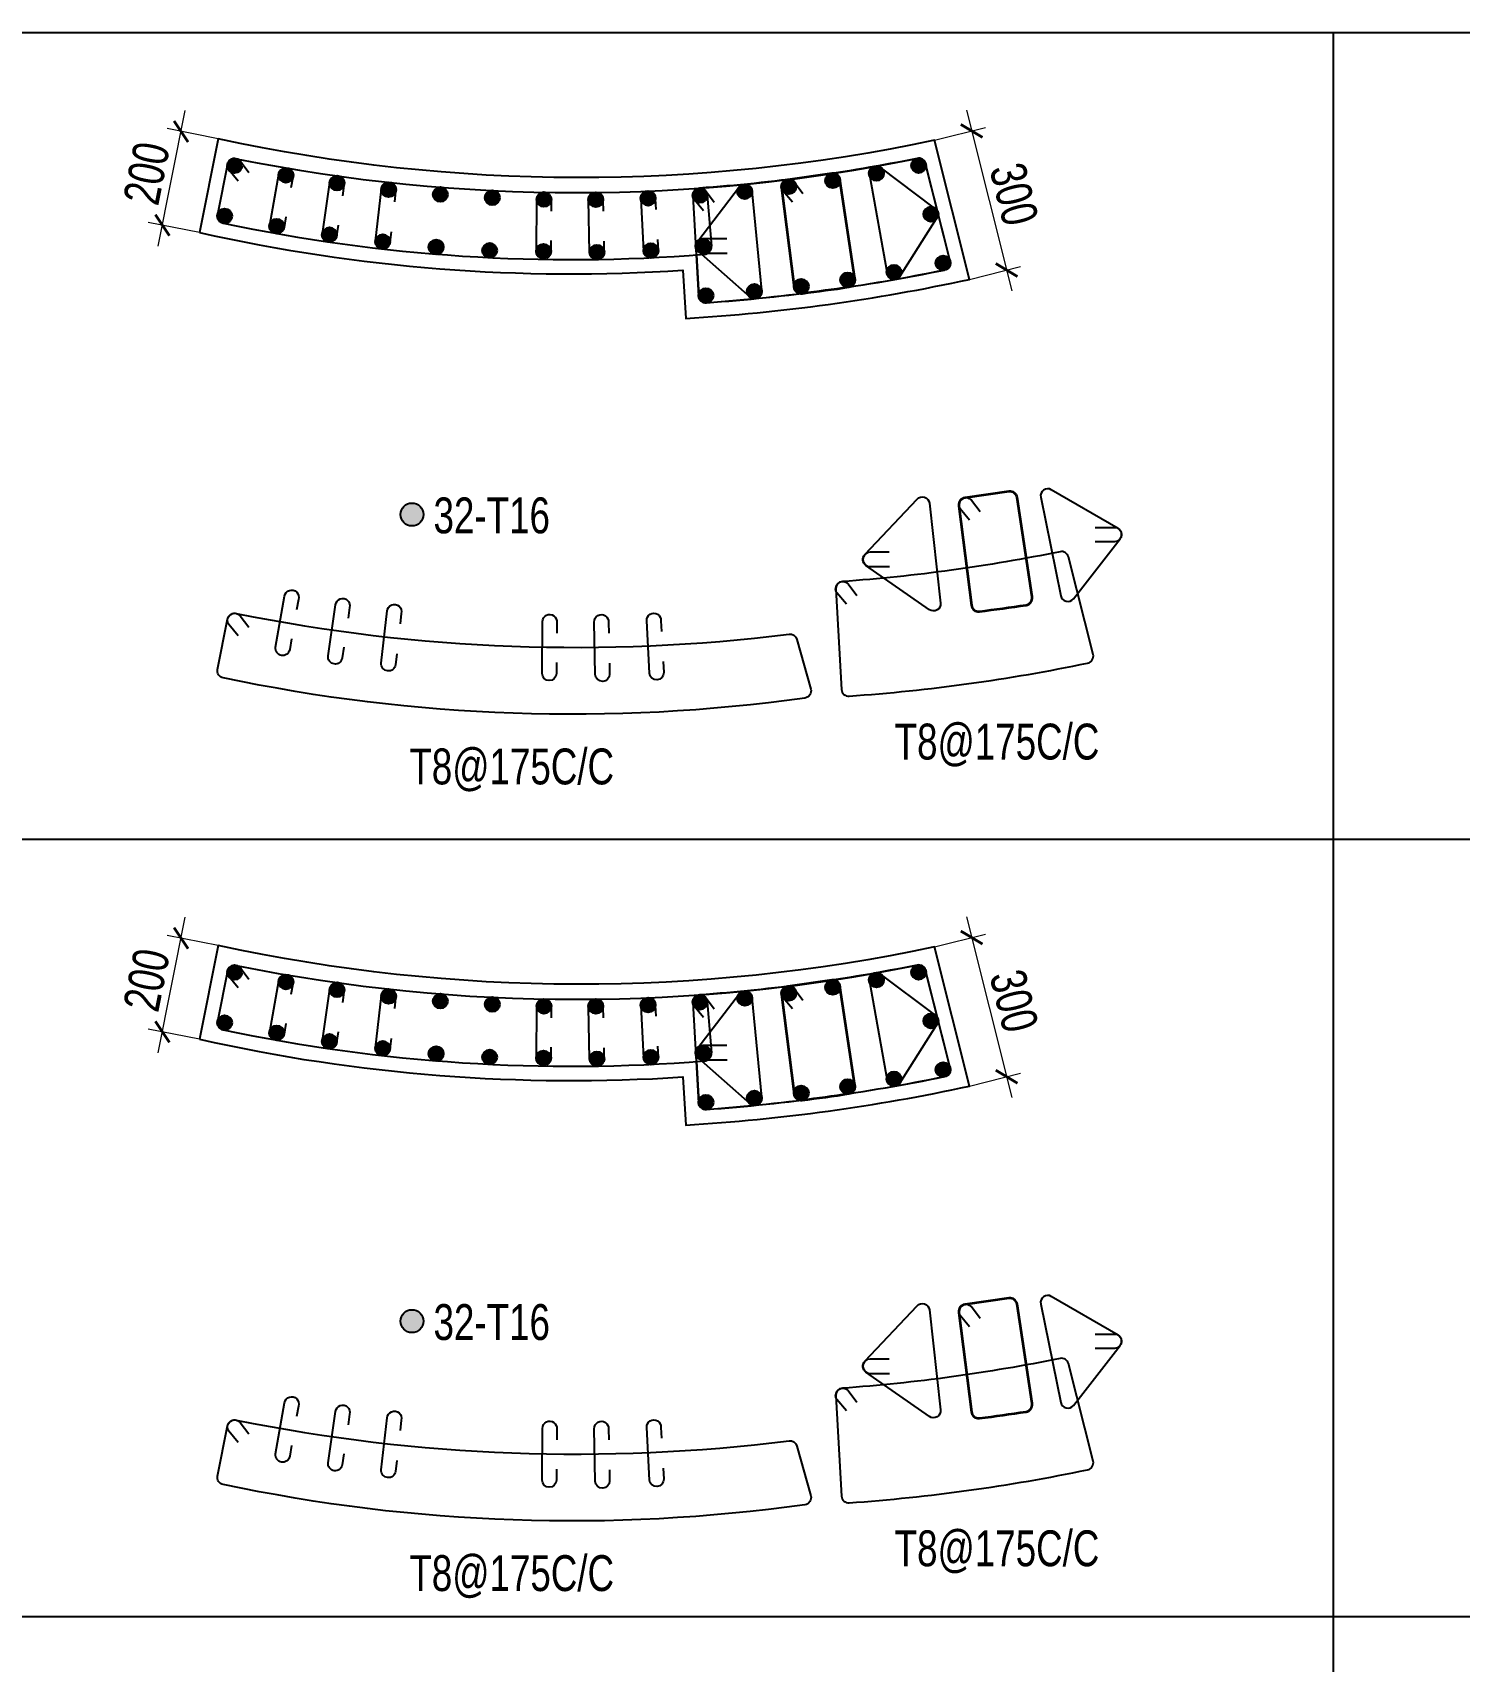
# Model space of a CAD drawing. Header units: millimetres. Extents: x 356 to 40629, y 2473 to 64837.
# Drawn here: x 30788 to 33773, y 5891 to 9299 of the extents above; entities that cross this region are included whole.
import ezdxf

# ---------------------------------------------------------------- set-up
doc = ezdxf.new("R2010")
doc.units = ezdxf.units.MM
for name, color, linetype in [('-S-HIGHER DIA REINF.', 3, 'Continuous'), ('S-TIES', 3, 'Continuous'), ('STR-RC WALL', 4, 'Continuous'), ('TABLE', 11, 'Continuous'), ('Ties', 3, 'Continuous'), ('TXT1', 4, 'Continuous')]:
    doc.layers.add(name, color=color, linetype=linetype)
for name, color, linetype, lineweight in [('S-COLUMN', 6, 'Continuous', 9), ('STR-COL-DIM', 8, 'Continuous', 18), ('T-COLUMN REINF.', 3, 'Continuous', 35), ('TEXT', 4, 'Continuous', 20)]:
    doc.layers.add(name, color=color, linetype=linetype, lineweight=lineweight)
doc.styles.add('EL', font='swisscl.ttf')
doc.styles.add('sobha sed', font='swisscl.ttf')
doc.dimstyles.new('S-30', dxfattribs={"dimscale": 30, "dimtxt": 2.5, "dimasz": 1.25, "dimexe": 1, "dimexo": 0, "dimgap": 0.5, "dimtad": 1, "dimdec": 0, "dimrnd": 0.0005, "dimzin": 0, "dimdsep": 46, "dimtxsty": 'EL', "dimblk": 'ARCHTICK', "dimcen": 0.09, "dimdle": 1.5, "dimclrd": 251, "dimclre": 251, "dimclrt": 6, "dimadec": 0, "dimazin": 0, "dimtfac": 1, "dimtdec": 0, "dimtofl": 0, "dimtmove": 0, "dimatfit": 3, "dimfxl": 2, "dimtolj": 1, "dimtzin": 0, "dimlwd": -1, "dimlwe": -1, "dimarcsym": 0})

# ---------------------------------------------------------------- blocks, each defined once
blk = doc.blocks.new('_ArchTick')
at = {"color": 0, "linetype": 'ByBlock', "const_width": 0.15}
blk.add_lwpolyline([(-0.5, -0.5), (0.5, 0.5)], dxfattribs=at)
blk = doc.blocks.new('*D381')
at = {"layer": 'TEXT', "color": 251, "linetype": 'Continuous', "transparency": 16777216}
for p, q in [((31051, 8851.5), (31107.7, 9135.9)), ((31176.3, 9076.3), (31069.5, 9097.6)), ((31137.2, 8880.2), (31030.4, 8901.5))]:
    blk.add_line(p, q, dxfattribs=at)
at = {"layer": 'TEXT', "color": 251, "transparency": 16777216, "xscale": 37.5, "yscale": 37.5, "zscale": 37.5}
for p, rotation in [((31098.9, 9091.7), 78.73014279185699), ((31059.8, 8895.6), 258.7301427918569)]:
    blk.add_blockref('_ArchTick', p, dxfattribs=dict(at, rotation=rotation))
at = {"layer": 'TEXT', "color": 6, "transparency": 16777216, "insert": (31027, 9004.1), "char_height": 75, "attachment_point": 5, "rotation": 78.7301, "style": 'EL'}
blk.add_mtext('\\A1;200', dxfattribs=at)
blk = doc.blocks.new('*D382')
at = {"layer": 'TEXT', "color": 251, "linetype": 'Continuous', "transparency": 16777216}
for p, q in [((32742.1, 9136.6), (32837.1, 8758.2)), ((32675.2, 9073.4), (32782.1, 9100.2)), ((32748.3, 8782.3), (32855.2, 8809.1))]:
    blk.add_line(p, q, dxfattribs=at)
at = {"layer": 'TEXT', "color": 251, "transparency": 16777216, "xscale": 37.5, "yscale": 37.5, "zscale": 37.5}
for p, rotation in [((32753, 9092.9), 104.0942411115343), ((32826.1, 8801.8), 284.0942411115343)]:
    blk.add_blockref('_ArchTick', p, dxfattribs=dict(at, rotation=rotation))
at = {"layer": 'TEXT', "color": 6, "transparency": 16777216, "insert": (32841.4, 8960.4), "char_height": 75, "attachment_point": 5, "rotation": 284.0942, "style": 'EL'}
blk.add_mtext('\\A1;300', dxfattribs=at)
blk = doc.blocks.new('*D387')
at = {"layer": 'TEXT', "color": 251, "linetype": 'Continuous', "transparency": 16777216}
for p, q in [((31051, 7163.9), (31107.7, 7448.2)), ((31176.3, 7388.7), (31069.5, 7409.9)), ((31137.2, 7192.6), (31030.4, 7213.9))]:
    blk.add_line(p, q, dxfattribs=at)
at = {"layer": 'TEXT', "color": 251, "transparency": 16777216, "xscale": 37.5, "yscale": 37.5, "zscale": 37.5}
for p, rotation in [((31098.9, 7404.1), 78.73014279185699), ((31059.8, 7208), 258.7301427918569)]:
    blk.add_blockref('_ArchTick', p, dxfattribs=dict(at, rotation=rotation))
at = {"layer": 'TEXT', "color": 6, "transparency": 16777216, "insert": (31027, 7316.5), "char_height": 75, "attachment_point": 5, "rotation": 78.7301, "style": 'EL'}
blk.add_mtext('\\A1;200', dxfattribs=at)
blk = doc.blocks.new('*D388')
at = {"layer": 'TEXT', "color": 251, "linetype": 'Continuous', "transparency": 16777216}
for p, q in [((32742.1, 7448.9), (32837.1, 7070.5)), ((32675.2, 7385.7), (32782.1, 7412.6)), ((32748.3, 7094.6), (32855.2, 7121.5))]:
    blk.add_line(p, q, dxfattribs=at)
at = {"layer": 'TEXT', "color": 251, "transparency": 16777216, "xscale": 37.5, "yscale": 37.5, "zscale": 37.5}
for p, rotation in [((32753, 7405.3), 104.0942411115343), ((32826.1, 7114.2), 284.0942411115343)]:
    blk.add_blockref('_ArchTick', p, dxfattribs=dict(at, rotation=rotation))
at = {"layer": 'TEXT', "color": 6, "transparency": 16777216, "insert": (32841.4, 7272.7), "char_height": 75, "attachment_point": 5, "rotation": 284.0942, "style": 'EL'}
blk.add_mtext('\\A1;300', dxfattribs=at)

msp = doc.modelspace()

# ---------------------------------------------------------------- hatches: boundary and pattern name
at = {"layer": '-S-HIGHER DIA REINF.'}
h = msp.add_hatch(color=256, dxfattribs=at)
h.dxf.hatch_style = 1
h.paths.add_polyline_path([(31211.1, 9035.1, 1), (31210.9, 9005.1, 1)])
h = msp.add_hatch(color=256, dxfattribs=at)
h.dxf.hatch_style = 1
h.paths.add_polyline_path([(32642.1, 9035.5, 1), (32642, 9005.5, 1)])
h = msp.add_hatch(color=256, dxfattribs=at)
h.dxf.hatch_style = 1
h.paths.add_polyline_path([(31318.3, 9015.2, 1), (31318.2, 8985.2, 1)])
h = msp.add_hatch(color=256, dxfattribs=at)
h.dxf.hatch_style = 1
h.paths.add_polyline_path([(31425.3, 8998.7, 1), (31425.2, 8968.7, 1)])
h = msp.add_hatch(color=256, dxfattribs=at)
h.dxf.hatch_style = 1
h.paths.add_polyline_path([(32462.5, 9004, 1), (32462.4, 8974, 1)])
h = msp.add_hatch(color=256, dxfattribs=at)
h.dxf.hatch_style = 1
h.paths.add_polyline_path([(32553.9, 9019, 1), (32553.7, 8989, 1)])
h = msp.add_hatch(color=256, dxfattribs=at)
h.dxf.hatch_style = 1
h.paths.add_polyline_path([(31533.2, 8985.1, 1), (31533.1, 8955.1, 1)])
h = msp.add_hatch(color=256, dxfattribs=at)
h.dxf.hatch_style = 1
h.paths.add_polyline_path([(31641.5, 8974.9, 1), (31641.4, 8944.9, 1)])
h = msp.add_hatch(color=256, dxfattribs=at)
h.dxf.hatch_style = 1
h.paths.add_polyline_path([(31750, 8968, 1), (31749.9, 8938, 1)])
h = msp.add_hatch(color=256, dxfattribs=at)
h.dxf.hatch_style = 1
h.paths.add_polyline_path([(31858.3, 8964.4, 1), (31858.1, 8934.4, 1)])
h = msp.add_hatch(color=256, dxfattribs=at)
h.dxf.hatch_style = 1
h.paths.add_polyline_path([(31966.5, 8964, 1), (31966.4, 8934, 1)])
h = msp.add_hatch(color=256, dxfattribs=at)
h.dxf.hatch_style = 1
h.paths.add_polyline_path([(32076.2, 8967, 1), (32076.1, 8937, 1)])
h = msp.add_hatch(color=256, dxfattribs=at)
h.dxf.hatch_style = 1
h.paths.add_polyline_path([(32184.7, 8972.8, 1), (32184.6, 8942.8, 1)])
h = msp.add_hatch(color=256, dxfattribs=at)
h.dxf.hatch_style = 1
h.paths.add_polyline_path([(32278.2, 8981, 1), (32278.1, 8951, 1)])
h = msp.add_hatch(color=256, dxfattribs=at)
h.dxf.hatch_style = 1
h.paths.add_polyline_path([(32370.4, 8991.2, 1), (32370.3, 8961.2, 1)])
h = msp.add_hatch(color=256, dxfattribs=at)
h.dxf.hatch_style = 1
h.paths.add_polyline_path([(31190.1, 8929.8, 1), (31189.9, 8899.8, 1)])
h = msp.add_hatch(color=256, dxfattribs=at)
h.dxf.hatch_style = 1
h.paths.add_polyline_path([(32667.8, 8933.7, 1), (32667.6, 8903.7, 1)])
h = msp.add_hatch(color=256, dxfattribs=at)
h.dxf.hatch_style = 1
h.paths.add_polyline_path([(31299.6, 8908.4, 1), (31299.4, 8878.4, 1)])
h = msp.add_hatch(color=256, dxfattribs=at)
h.dxf.hatch_style = 1
h.paths.add_polyline_path([(31409.5, 8890.5, 1), (31409.4, 8860.5, 1)])
h = msp.add_hatch(color=256, dxfattribs=at)
h.dxf.hatch_style = 1
h.paths.add_polyline_path([(31520.8, 8876, 1), (31520.7, 8846, 1)])
h = msp.add_hatch(color=256, dxfattribs=at)
h.dxf.hatch_style = 1
h.paths.add_polyline_path([(31632.6, 8865.1, 1), (31632.5, 8835.1, 1)])
h = msp.add_hatch(color=256, dxfattribs=at)
h.dxf.hatch_style = 1
h.paths.add_polyline_path([(32190.8, 8867.2, 1), (32190.6, 8837.2, 1)])
h = msp.add_hatch(color=256, dxfattribs=at)
h.dxf.hatch_style = 1
h.paths.add_polyline_path([(31744.6, 8857.7, 1), (31744.5, 8827.7, 1)])
h = msp.add_hatch(color=256, dxfattribs=at)
h.dxf.hatch_style = 1
h.paths.add_polyline_path([(31857.4, 8855.8, 1), (31857.3, 8825.8, 1)])
h = msp.add_hatch(color=256, dxfattribs=at)
h.dxf.hatch_style = 1
h.paths.add_polyline_path([(31968.8, 8854.1, 1), (31968.6, 8824.1, 1)])
h = msp.add_hatch(color=256, dxfattribs=at)
h.dxf.hatch_style = 1
h.paths.add_polyline_path([(32081.9, 8857.2, 1), (32081.7, 8827.2, 1)])
h = msp.add_hatch(color=256, dxfattribs=at)
h.dxf.hatch_style = 1
h.paths.add_polyline_path([(32693.3, 8831.6, 1), (32693.2, 8801.6, 1)])
h = msp.add_hatch(color=256, dxfattribs=at)
h.dxf.hatch_style = 1
h.paths.add_polyline_path([(32493.7, 8796.3, 1), (32493.6, 8766.3, 1)])
h = msp.add_hatch(color=256, dxfattribs=at)
h.dxf.hatch_style = 1
h.paths.add_polyline_path([(32590.6, 8812.3, 1), (32590.5, 8782.3, 1)])
h = msp.add_hatch(color=256, dxfattribs=at)
h.dxf.hatch_style = 1
h.paths.add_polyline_path([(32197.1, 8763.5, 1), (32196.9, 8733.5, 1)])
h = msp.add_hatch(color=256, dxfattribs=at)
h.dxf.hatch_style = 1
h.paths.add_polyline_path([(32298.6, 8772.1, 1), (32298.5, 8742.1, 1)])
h = msp.add_hatch(color=256, dxfattribs=at)
h.dxf.hatch_style = 1
h.paths.add_polyline_path([(32396.5, 8782.7, 1), (32396.3, 8752.7, 1)])
h = msp.add_hatch(color=256, dxfattribs=at)
h.dxf.hatch_style = 1
h.paths.add_polyline_path([(31211.1, 7347.4, 1), (31210.9, 7317.4, 1)])
h = msp.add_hatch(color=256, dxfattribs=at)
h.dxf.hatch_style = 1
h.paths.add_polyline_path([(31318.3, 7327.6, 1), (31318.2, 7297.6, 1)])
h = msp.add_hatch(color=256, dxfattribs=at)
h.dxf.hatch_style = 1
h.paths.add_polyline_path([(32553.9, 7331.4, 1), (32553.7, 7301.4, 1)])
h = msp.add_hatch(color=256, dxfattribs=at)
h.dxf.hatch_style = 1
h.paths.add_polyline_path([(32642.1, 7347.8, 1), (32642, 7317.8, 1)])
h = msp.add_hatch(color=256, dxfattribs=at)
h.dxf.hatch_style = 1
h.paths.add_polyline_path([(31425.3, 7311, 1), (31425.2, 7281, 1)])
h = msp.add_hatch(color=256, dxfattribs=at)
h.dxf.hatch_style = 1
h.paths.add_polyline_path([(31533.2, 7297.4, 1), (31533.1, 7267.4, 1)])
h = msp.add_hatch(color=256, dxfattribs=at)
h.dxf.hatch_style = 1
h.paths.add_polyline_path([(32278.2, 7293.3, 1), (32278.1, 7263.3, 1)])
h = msp.add_hatch(color=256, dxfattribs=at)
h.dxf.hatch_style = 1
h.paths.add_polyline_path([(32370.4, 7303.6, 1), (32370.3, 7273.6, 1)])
h = msp.add_hatch(color=256, dxfattribs=at)
h.dxf.hatch_style = 1
h.paths.add_polyline_path([(32462.5, 7316.4, 1), (32462.4, 7286.4, 1)])
h = msp.add_hatch(color=256, dxfattribs=at)
h.dxf.hatch_style = 1
h.paths.add_polyline_path([(31641.5, 7287.3, 1), (31641.4, 7257.3, 1)])
h = msp.add_hatch(color=256, dxfattribs=at)
h.dxf.hatch_style = 1
h.paths.add_polyline_path([(31750, 7280.4, 1), (31749.9, 7250.4, 1)])
h = msp.add_hatch(color=256, dxfattribs=at)
h.dxf.hatch_style = 1
h.paths.add_polyline_path([(31858.3, 7276.7, 1), (31858.1, 7246.7, 1)])
h = msp.add_hatch(color=256, dxfattribs=at)
h.dxf.hatch_style = 1
h.paths.add_polyline_path([(31966.5, 7276.4, 1), (31966.4, 7246.4, 1)])
h = msp.add_hatch(color=256, dxfattribs=at)
h.dxf.hatch_style = 1
h.paths.add_polyline_path([(32076.2, 7279.3, 1), (32076.1, 7249.3, 1)])
h = msp.add_hatch(color=256, dxfattribs=at)
h.dxf.hatch_style = 1
h.paths.add_polyline_path([(32184.7, 7285.1, 1), (32184.6, 7255.1, 1)])
h = msp.add_hatch(color=256, dxfattribs=at)
h.dxf.hatch_style = 1
h.paths.add_polyline_path([(31190.1, 7242.1, 1), (31189.9, 7212.1, 1)])
h = msp.add_hatch(color=256, dxfattribs=at)
h.dxf.hatch_style = 1
h.paths.add_polyline_path([(32667.8, 7246, 1), (32667.6, 7216, 1)])
h = msp.add_hatch(color=256, dxfattribs=at)
h.dxf.hatch_style = 1
h.paths.add_polyline_path([(31299.6, 7220.7, 1), (31299.4, 7190.7, 1)])
h = msp.add_hatch(color=256, dxfattribs=at)
h.dxf.hatch_style = 1
h.paths.add_polyline_path([(31409.5, 7202.9, 1), (31409.4, 7172.9, 1)])
h = msp.add_hatch(color=256, dxfattribs=at)
h.dxf.hatch_style = 1
h.paths.add_polyline_path([(31520.8, 7188.4, 1), (31520.7, 7158.4, 1)])
h = msp.add_hatch(color=256, dxfattribs=at)
h.dxf.hatch_style = 1
h.paths.add_polyline_path([(31632.6, 7177.4, 1), (31632.5, 7147.4, 1)])
h = msp.add_hatch(color=256, dxfattribs=at)
h.dxf.hatch_style = 1
h.paths.add_polyline_path([(31744.6, 7170.1, 1), (31744.5, 7140.1, 1)])
h = msp.add_hatch(color=256, dxfattribs=at)
h.dxf.hatch_style = 1
h.paths.add_polyline_path([(31857.4, 7168.2, 1), (31857.3, 7138.2, 1)])
h = msp.add_hatch(color=256, dxfattribs=at)
h.dxf.hatch_style = 1
h.paths.add_polyline_path([(31968.8, 7166.4, 1), (31968.6, 7136.4, 1)])
h = msp.add_hatch(color=256, dxfattribs=at)
h.dxf.hatch_style = 1
h.paths.add_polyline_path([(32081.9, 7169.6, 1), (32081.7, 7139.6, 1)])
h = msp.add_hatch(color=256, dxfattribs=at)
h.dxf.hatch_style = 1
h.paths.add_polyline_path([(32190.8, 7179.6, 1), (32190.6, 7149.6, 1)])
h = msp.add_hatch(color=256, dxfattribs=at)
h.dxf.hatch_style = 1
h.paths.add_polyline_path([(32590.6, 7124.6, 1), (32590.5, 7094.6, 1)])
h = msp.add_hatch(color=256, dxfattribs=at)
h.dxf.hatch_style = 1
h.paths.add_polyline_path([(32693.3, 7144, 1), (32693.2, 7114, 1)])
h = msp.add_hatch(color=256, dxfattribs=at)
h.dxf.hatch_style = 1
h.paths.add_polyline_path([(32396.5, 7095.1, 1), (32396.3, 7065.1, 1)])
h = msp.add_hatch(color=256, dxfattribs=at)
h.dxf.hatch_style = 1
h.paths.add_polyline_path([(32493.7, 7108.6, 1), (32493.6, 7078.6, 1)])
h = msp.add_hatch(color=256, dxfattribs=at)
h.dxf.hatch_style = 1
h.paths.add_polyline_path([(32197.1, 7075.8, 1), (32196.9, 7045.8, 1)])
h = msp.add_hatch(color=256, dxfattribs=at)
h.dxf.hatch_style = 1
h.paths.add_polyline_path([(32298.6, 7084.4, 1), (32298.5, 7054.4, 1)])
at = {"layer": 'S-TIES', "ltscale": 7}
h = msp.add_hatch(color=256, dxfattribs=at)
h.dxf.hatch_style = 1
edge = h.paths.add_edge_path()
edge.add_arc((31581.9, 8290.4), 24, 0, 360)
h = msp.add_hatch(color=256, dxfattribs=at)
h.dxf.hatch_style = 1
edge = h.paths.add_edge_path()
edge.add_arc((31581.9, 6602.8), 24, 0, 360)

# ---------------------------------------------------------------- linework, layer by layer
at = {"layer": 'S-COLUMN', "color": 1}
for centre in [(32183.7, 8957, 0), (32183.7, 7269.4, 0)]:
    msp.add_arc(centre, 16, 4.7903, 94.1024, dxfattribs=at)
at = {"layer": 'S-TIES', "ltscale": 7}
for centre in [(31581.9, 8290.4, 0), (31581.9, 6602.8, 0)]:
    msp.add_circle(centre, 24, dxfattribs=at)
at = {"layer": 'STR-RC WALL', "elevation": 0}
for points in [[(31137.2, 8880.2, 0.071837), (32148.8, 8801.4), (32154.7, 8700.6, 0.038549), (32748.3, 8782.3), (32675.2, 9073.4), (32675.2, 9073.4, -0.106222), (31176.3, 9076.3), (31137.2, 8880.2)], [(31137.2, 7192.6, 0.071837), (32148.8, 7113.7), (32154.7, 7012.9, 0.038549), (32748.3, 7094.6), (32675.2, 7385.7), (32675.2, 7385.7, -0.106222), (31176.3, 7388.7), (31137.2, 7192.6)]]:
    msp.add_lwpolyline(points, format="xyb", dxfattribs=at)
at = {"layer": 'T-COLUMN REINF.', "color": 3, "elevation": 0}
for points in [[(32460.2, 9003.7), (32368.3, 8990.7, 0.424813), (32355.4, 8974.3), (32381.6, 8766, 0.414334), (32398.3, 8753, 0.006461), (32495.9, 8766.4, 0.414136), (32508.5, 8783.5), (32477.2, 8991.2, 0.416422)], [(32460.2, 7316.1), (32368.3, 7303, 0.424813), (32355.4, 7286.6), (32381.6, 7078.4, 0.414334), (32398.3, 7065.3, 0.006461), (32495.9, 7078.8, 0.414136), (32508.5, 7095.9), (32477.2, 7303.5, 0.416422)], [(32831, 6650.6), (32739.1, 6637.5, 0.424813), (32726.2, 6621.1), (32752.4, 6412.9, 0.414334), (32769.1, 6399.8, 0.006461), (32866.7, 6413.3, 0.414136), (32879.3, 6430.4), (32848, 6638, 0.416422)]]:
    msp.add_lwpolyline(points, format="xyb", close=True, dxfattribs=at)
at = {"layer": 'T-COLUMN REINF.', "color": 3}
msp.add_lwpolyline([(32831, 8338.2), (32739.1, 8325.2, 0.424813), (32726.2, 8308.8), (32752.4, 8100.5, 0.414334), (32769.1, 8087.5, 0.006461), (32866.7, 8100.9, 0.414136), (32879.3, 8118), (32848, 8325.7, 0.416422)], format="xyb", close=True, dxfattribs=at)
for centre in [(31211, 9020.1, 0), (31211, 9020.1, 0), (32642, 9020.5, 0), (32642, 9020.5, 0), (31318.2, 9000.2, 0), (31318.2, 9000.2, 0), (31425.2, 8983.7, 0), (31425.2, 8983.7, 0), (32462.3, 8988.9, 0), (32553.8, 9004, 0), (32553.8, 9004, 0), (31533.2, 8970.1, 0), (31533.2, 8970.1, 0), (31641.4, 8959.9, 0), (31641.4, 8959.9, 0), (31750, 8953, 0), (31750, 8953, 0), (31858.2, 8949.4, 0), (31858.2, 8949.4, 0), (31966.5, 8949, 0), (31966.5, 8949, 0), (32076.1, 8952, 0), (32076.1, 8952, 0), (32184.6, 8957.8, 0), (32184.6, 8957.8, 0), (32278.2, 8966, 0), (32278.2, 8966, 0), (32370.4, 8976.2, 0), (32370.4, 8976.2, 0), (31190, 8914.8, 0), (31190, 8914.8, 0), (32667.7, 8918.7, 0), (32667.7, 8918.7, 0), (31299.1, 8893.4, 0), (31299.1, 8893.4, 0), (31409.4, 8875.5, 0), (31409.4, 8875.5, 0), (31520.8, 8861, 0), (31520.8, 8861, 0), (31632.5, 8850.1, 0), (31632.5, 8850.1, 0), (32190.7, 8852.2, 0), (32190.7, 8852.2, 0), (31744.6, 8842.7, 0), (31744.6, 8842.7, 0), (31857.3, 8840.8, 0), (31857.3, 8840.8, 0), (31969.1, 8839.1, 0), (31969.1, 8839.1, 0), (32081.8, 8842.6, 0), (32081.8, 8842.6, 0), (32693.2, 8816.6, 0), (32693.2, 8816.6, 0), (32493.7, 8781.3, 0), (32590.6, 8797.3, 0), (32590.6, 8797.3, 0), (32197, 8748.5, 0), (32197, 8748.5, 0), (32298.5, 8757.1, 0), (32298.5, 8757.1, 0), (32396.4, 8767.7, 0), (32396.4, 8767.7, 0), (31211, 7332.4, 0), (31211, 7332.4, 0), (31318.2, 7312.6, 0), (31318.2, 7312.6, 0), (32553.8, 7316.4, 0), (32553.8, 7316.4, 0), (32642, 7332.8, 0), (32642, 7332.8, 0), (31425.2, 7296, 0), (31425.2, 7296, 0), (31533.2, 7282.4, 0), (31533.2, 7282.4, 0), (32278.2, 7278.3, 0), (32278.2, 7278.3, 0), (32370.4, 7288.6, 0), (32370.4, 7288.6, 0), (32462.3, 7301.2, 0), (31641.4, 7272.3, 0), (31641.4, 7272.3, 0), (31750, 7265.4, 0), (31750, 7265.4, 0), (31858.2, 7261.7, 0), (31858.2, 7261.7, 0), (31966.5, 7261.4, 0), (31966.5, 7261.4, 0), (32076.1, 7264.3, 0), (32076.1, 7264.3, 0), (32184.6, 7270.1, 0), (32184.6, 7270.1, 0), (31190, 7227.1, 0), (31190, 7227.1, 0), (32667.7, 7231, 0), (32667.7, 7231, 0), (31299.1, 7205.8, 0), (31299.1, 7205.8, 0), (31409.4, 7187.9, 0), (31409.4, 7187.9, 0), (31520.8, 7173.4, 0), (31520.8, 7173.4, 0), (31632.5, 7162.4, 0), (31632.5, 7162.4, 0), (31744.6, 7155.1, 0), (31744.6, 7155.1, 0), (31857.3, 7153.2, 0), (31857.3, 7153.2, 0), (31969.1, 7151.5, 0), (31969.1, 7151.5, 0), (32081.8, 7155, 0), (32081.8, 7155, 0), (32190.7, 7164.6, 0), (32190.7, 7164.6, 0), (32590.6, 7109.6, 0), (32590.6, 7109.6, 0), (32693.2, 7129, 0), (32693.2, 7129, 0), (32396.4, 7080.1, 0), (32396.4, 7080.1, 0), (32493.7, 7093.6, 0), (32197, 7060.8, 0), (32197, 7060.8, 0), (32298.5, 7069.4, 0), (32298.5, 7069.4, 0)]:
    msp.add_circle(centre, 15, dxfattribs=at)
at = {"layer": 'TABLE', "ltscale": 10}
for p, q in [((22927.1, 9298.6, 0), (37309.4, 9298.6, 0)), ((33509.4, 9298.6, 0), (33509.4, 2472.8, 0)), ((22927.1, 7611, 0), (37309.4, 7611, 0)), ((22927.1, 5984.7, 0), (37309.4, 5984.7, 0))]:
    msp.add_line(p, q, dxfattribs=at)
at = {"layer": 'TEXT'}
for centre, radius, start, end in [((31925.1, 12561.7, 0), 3597.9, 258.5994, 274.1024), ((31934.4, 12484.4, 0), 3520.2, 274.059, 281.5601), ((31925.1, 10874.1, 0), 3597.9, 258.5994, 274.1024), ((31934.4, 10796.8, 0), 3520.2, 274.059, 281.5601)]:
    msp.add_arc(centre, radius, start, end, dxfattribs=at)
at = {"layer": 'Ties', "ltscale": 7}
for p, q in [((31196.3, 9023, 0), (31175.3, 8917.7, 0)), ((32707.8, 8820.3, 0), (32656.6, 9024.1, 0)), ((32199.6, 8958.4, 0), (32208.5, 8852, 0)), ((32177, 8833.4, 0), (32182, 8747.6, 0)), ((31196.3, 7335.3, 0), (31175.3, 7230, 0)), ((32707.8, 7132.7, 0), (32656.6, 7336.5, 0)), ((32199.6, 7270.7, 0), (32208.5, 7164.4, 0)), ((32177, 7145.8, 0), (32182, 7059.9, 0))]:
    msp.add_line(p, q, dxfattribs=at)
at = {"layer": 'Ties', "ltscale": 7, "elevation": 0}
for points in [[(31218.4, 8987.5), (31198.8, 9011.3, -0.946347), (31222.2, 9030.1), (31240.4, 9005.9)], [(31318.3, 8913.3), (31314.3, 8890.6), (31314.3, 8890.6, -0.986431), (31284.7, 8895.7), (31303.4, 9002.5, -1.083658), (31332.5, 8995.6), (31328.7, 8973.8)], [(31427.7, 8895.9), (31424.3, 8873.2), (31424.3, 8873.2, -0.986431), (31394.6, 8877.4), (31410.2, 8984.7, -1.083658), (31439.5, 8978.6), (31436.3, 8956.8)], [(31538.3, 8882), (31535.7, 8859.2), (31535.7, 8859.2, -0.986431), (31505.8, 8862.5), (31518.2, 8971.5, -1.083658), (31547.7, 8966.3), (31545.2, 8944.4)], [(31872.6, 8863.6), (31872.3, 8840.6), (31872.3, 8840.6, -0.986431), (31842.3, 8840.8), (31843.2, 8949.2, -1.083658), (31873, 8947.2), (31872.9, 8925.1)], [(31983.2, 8862.3), (31983.7, 8839.3), (31983.7, 8839.3, -0.986431), (31953.7, 8838.5), (31951.5, 8948.4, -1.083658), (31981.4, 8947.3), (31981.9, 8925.2)], [(32095.6, 8865.8), (32096.8, 8842.9), (32096.8, 8842.9, -0.986431), (32066.9, 8841.1), (32061.2, 8950.9, -1.083658), (32091.1, 8950.7), (32092.3, 8928.7)], [(32192, 8925.6), (32172.4, 8949.4, -0.946347), (32195.8, 8968.1), (32214, 8944)], [(32377.8, 8943.7), (32358.1, 8967.5, -0.946347), (32381.5, 8986.2), (32399.8, 8962.1)], [(32240.8, 8867.2), (32190.7, 8867.2, 1), (32190.7, 8837.2), (32241.2, 8837.2)], [(33011.6, 8263.4), (33051.7, 8263.4, -1), (33051.7, 8233.4), (33011.2, 8233.4)], [(32580.6, 8211.3), (32540.4, 8211.3, 1), (32540.4, 8181.3), (32581, 8181.3)], [(32490.8, 8102.7), (32471.2, 8126.5, -0.946347), (32494.6, 8145.2), (32512.9, 8121.1)], [(31330.2, 8030.3), (31326.2, 8007.6), (31326.2, 8007.6, -0.986431), (31296.6, 8012.7), (31315.3, 8119.5, -1.083658), (31344.5, 8112.6), (31340.6, 8090.8)], [(31439.6, 8012.9), (31436.2, 7990.2), (31436.2, 7990.2, -0.986431), (31406.5, 7994.4), (31422.2, 8101.7, -1.083658), (31451.5, 8095.6), (31448.3, 8073.7)], [(31218.4, 8036.2), (31198.8, 8060, -0.946347), (31222.2, 8078.7), (31240.4, 8054.6)], [(31550.3, 7999), (31547.6, 7976.2), (31547.6, 7976.2, -0.986431), (31517.8, 7979.4), (31530.1, 8088.5, -1.083658), (31559.6, 8083.3), (31557.1, 8061.4)], [(31884.5, 7980.6), (31884.3, 7957.6), (31884.3, 7957.6, -0.986431), (31854.3, 7957.7), (31855.1, 8066.2, -1.083658), (31885, 8064.1), (31884.8, 8042)], [(31995.1, 7979.3), (31995.6, 7956.3), (31995.6, 7956.3, -0.986431), (31965.6, 7955.5), (31963.4, 8065.3, -1.083658), (31993.3, 8064.3), (31993.8, 8042.2)], [(32107.5, 7982.8), (32108.7, 7959.9), (32108.7, 7959.9, -0.986431), (32078.8, 7958.1), (32073.1, 8067.8, -1.083658), (32103, 8067.7), (32104.2, 8045.6)], [(31218.4, 7299.9), (31198.8, 7323.7, -0.946347), (31222.2, 7342.4), (31240.4, 7318.3)], [(31318.3, 7225.6), (31314.3, 7203), (31314.3, 7203, -0.986431), (31284.7, 7208.1), (31303.4, 7314.9, -1.083658), (31332.5, 7308), (31328.7, 7286.2)], [(31427.7, 7208.3), (31424.3, 7185.5), (31424.3, 7185.5, -0.986431), (31394.6, 7189.8), (31410.2, 7297.1, -1.083658), (31439.5, 7291), (31436.3, 7269.1)], [(31538.3, 7194.4), (31535.7, 7171.5), (31535.7, 7171.5, -0.986431), (31505.8, 7174.8), (31518.2, 7283.8, -1.083658), (31547.7, 7278.7), (31545.2, 7256.7)], [(32377.8, 7256.1), (32358.1, 7279.9, -0.946347), (32381.5, 7298.6), (32399.8, 7274.5)], [(31872.6, 7176), (31872.3, 7153), (31872.3, 7153, -0.986431), (31842.3, 7153.1), (31843.2, 7261.6, -1.083658), (31873, 7259.5), (31872.9, 7237.4)], [(31983.2, 7174.6), (31983.7, 7151.7), (31983.7, 7151.7, -0.986431), (31953.7, 7150.8), (31951.5, 7260.7, -1.083658), (31981.4, 7259.6), (31981.9, 7237.5)], [(32095.6, 7178.2), (32096.8, 7155.2), (32096.8, 7155.2, -0.986431), (32066.9, 7153.5), (32061.2, 7263.2, -1.083658), (32091.1, 7263.1), (32092.3, 7241)], [(32192, 7237.9), (32172.4, 7261.7, -0.946347), (32195.8, 7280.4), (32214, 7256.3)], [(32240.8, 7179.6), (32190.7, 7179.6, 1), (32190.7, 7149.6), (32241.2, 7149.6)], [(32748.6, 6590.6), (32728.9, 6614.4, -0.946347), (32752.3, 6633.1), (32770.6, 6609)], [(33011.6, 6575.8), (33051.7, 6575.8, -1), (33051.7, 6545.8), (33011.2, 6545.8)], [(32580.6, 6523.6), (32540.4, 6523.6, 1), (32540.4, 6493.6), (32581, 6493.6)], [(31330.2, 6342.6), (31326.2, 6320), (31326.2, 6320, -0.986431), (31296.6, 6325), (31315.3, 6431.9, -1.083658), (31344.5, 6424.9), (31340.6, 6403.2)], [(32490.8, 6415), (32471.2, 6438.8, -0.946347), (32494.6, 6457.5), (32512.9, 6433.4)], [(31439.6, 6325.3), (31436.2, 6302.5), (31436.2, 6302.5, -0.986431), (31406.5, 6306.7), (31422.2, 6414.1, -1.083658), (31451.5, 6408), (31448.3, 6386.1)], [(31550.3, 6311.3), (31547.6, 6288.5), (31547.6, 6288.5, -0.986431), (31517.8, 6291.8), (31530.1, 6400.8, -1.083658), (31559.6, 6395.7), (31557.1, 6373.7)], [(31218.4, 6348.6), (31198.8, 6372.4, -0.946347), (31222.2, 6391.1), (31240.4, 6366.9)], [(31884.5, 6292.9), (31884.3, 6270), (31884.3, 6270, -0.986431), (31854.3, 6270.1), (31855.1, 6378.5, -1.083658), (31885, 6376.5), (31884.8, 6354.4)], [(31995.1, 6291.6), (31995.6, 6268.6), (31995.6, 6268.6, -0.986431), (31965.6, 6267.8), (31963.4, 6377.7, -1.083658), (31993.3, 6376.6), (31993.8, 6354.5)], [(32107.5, 6295.2), (32108.7, 6272.2), (32108.7, 6272.2, -0.986431), (32078.8, 6270.4), (32073.1, 6380.2, -1.083658), (32103, 6380.1), (32104.2, 6358)]]:
    msp.add_lwpolyline(points, format="xyb", dxfattribs=at)
for points in [[(32169.6, 8957.2), (32181.7, 8747.4, 0.418258), (32197.8, 8733.3, 0.033077), (32696.7, 8802.3, 0.427366), (32708.2, 8820.7), (32656.5, 9024.5, 0.400612), (32639, 9035.5, -0.032731), (32183.5, 8973.1, 0.410351)], [(32539.1, 9001), (32575.9, 8794.3, 0.64014), (32602.4, 8788), (32679.5, 8909.4, 0.455511), (32675.2, 8931.6), (32561.3, 9017, 0.646565)], [(32293.1, 8967.7), (32313.4, 8758.8, -0.645649), (32289.9, 8744.8), (32182.1, 8840, -0.457316), (32179.8, 8862.5), (32267.2, 8976.3, -0.638946)], [(32664.5, 8313.9), (32688, 8105.2, -0.645649), (32664.5, 8091.2), (32531.8, 8184, -0.457316), (32529.5, 8206.6), (32638.7, 8322.5, -0.638946)], [(32897.4, 8326.3), (32939.2, 8120.4, 0.64014), (32965.7, 8114.2), (33063.5, 8239.2, 0.455511), (33059.2, 8261.4), (32919.6, 8342.2, 0.646565)], [(32468.5, 8134.3), (32480.6, 7924.5, 0.418258), (32496.6, 7910.4, 0.033077), (32995.6, 7979.4, 0.427366), (33007.1, 7997.8), (32955.4, 8201.6, 0.400612), (32937.8, 8212.6, -0.032731), (32482.4, 8150.1, 0.410351)], [(31213.9, 8083.4, 0.080928), (32371, 8040.1, -0.371364), (32387.3, 8029.2), (32416.4, 7925.3, -0.453859), (32404, 7906.4, -0.087169), (31186.9, 7948.7, -0.410708), (31175.3, 7966.3), (31196.3, 8071.6, -0.414869)], [(32169.6, 7269.6), (32181.7, 7059.7, 0.418258), (32197.8, 7045.6, 0.033077), (32696.7, 7114.7, 0.427366), (32708.2, 7133.1), (32656.5, 7336.8, 0.400612), (32639, 7347.8, -0.032731), (32183.5, 7285.4, 0.410351)], [(32539.1, 7313.4), (32575.9, 7106.6, 0.64014), (32602.4, 7100.4), (32679.5, 7221.8, 0.455511), (32675.2, 7244), (32561.3, 7329.4, 0.646565)], [(32293.1, 7280), (32313.4, 7071.1, -0.645649), (32289.9, 7057.1), (32182.1, 7152.3, -0.457316), (32179.8, 7174.9), (32267.2, 7288.6, -0.638946)], [(32897.4, 6638.6), (32939.2, 6432.8, 0.64014), (32965.7, 6426.5), (33063.5, 6551.6, 0.455511), (33059.2, 6573.8), (32919.6, 6654.6, 0.646565)], [(32664.5, 6626.2), (32688, 6417.5, -0.645649), (32664.5, 6403.5), (32531.8, 6496.3, -0.457316), (32529.5, 6518.9), (32638.7, 6634.8, -0.638946)], [(32468.5, 6446.7), (32480.6, 6236.8, 0.418258), (32496.6, 6222.7, 0.033077), (32995.6, 6291.8, 0.427366), (33007.1, 6310.2), (32955.4, 6513.9, 0.400612), (32937.8, 6524.9, -0.032731), (32482.4, 6462.5, 0.410351)], [(31213.9, 6395.8, 0.080928), (32371, 6352.4, -0.371364), (32387.3, 6341.6), (32416.4, 6237.6, -0.453859), (32404, 6218.7, -0.087169), (31186.9, 6261.1, -0.410708), (31175.3, 6278.7), (31196.3, 6384, -0.414869)]]:
    msp.add_lwpolyline(points, format="xyb", close=True, dxfattribs=at)
at = {"layer": 'Ties', "ltscale": 7}
msp.add_lwpolyline([(32748.6, 8278.2), (32728.9, 8302, -0.946347), (32752.3, 8320.7), (32770.6, 8296.6)], format="xyb", dxfattribs=at)
for centre, radius, start, end in [((31211, 9020.1, 0), 15, 78.6019, 168.7301), ((31925.4, 12564, 0), 3600.2, 258.6019, 281.4327), ((32642, 9020.5, 0), 15, 14.0942, 101.4327), ((31190, 8914.8, 0), 15, 168.7301, 258.0435), ((31916, 12343, 0), 3519.3, 258.0435, 274.5286), ((32190.7, 8852.2, 0), 15, 90, 270), ((32192.6, 8850.7, 0), 16, 274.5286, 4.7903), ((31922.6, 12584.9, 0), 3861.3, 274.0904, 281.5573), ((32693.2, 8816.6, 0), 15, 281.5573, 14.0942), ((32197, 8748.5, 0), 15, 183.3542, 274.0904), ((31211, 7332.4, 0), 15, 78.6019, 168.7301), ((31925.4, 10876.3, 0), 3600.2, 258.6019, 281.4327), ((32642, 7332.8, 0), 15, 14.0942, 101.4327), ((31190, 7227.1, 0), 15, 168.7301, 258.0435), ((31916, 10655.4, 0), 3519.3, 258.0435, 274.5286), ((32190.7, 7164.6, 0), 15, 90, 270), ((32192.6, 7163, 0), 16, 274.5286, 4.7903), ((32693.2, 7129, 0), 15, 281.5573, 14.0942), ((31922.6, 10897.3, 0), 3861.3, 274.0904, 281.5573), ((32197, 7060.8, 0), 15, 183.3542, 274.0904)]:
    msp.add_arc(centre, radius, start, end, dxfattribs=at)

# ---------------------------------------------------------------- texts
at = {"layer": 'STR-COL-DIM', "color": 6, "char_height": 75, "width": 764.133, "attachment_point": 1, "style": 'sobha sed'}
for insert in [(31627.1, 8326, 0), (31627.1, 6638.4, 0)]:
    msp.add_mtext('32-T16 ', dxfattribs=dict(at, insert=insert))
at = {"layer": 'TXT1', "ltscale": 3000, "style": 'sobha sed'}
for p in [(32591.8, 7777.8, 0), (31576.5, 7725.8, 0), (32591.8, 6090.1, 0), (31576.5, 6038.2, 0)]:
    msp.add_text('T8@175C/C', height=75, dxfattribs=at).set_placement(p)

# ---------------------------------------------------------------- dimensions: what is measured, and where the dimension line sits
at = {"layer": 'TEXT'}
for p1, p2, distance, picture, middle in [((31137.2, 8880.2, 0), (31176.3, 9076.3, 0), 78.9, '*D381', (31027, 9004.1, 0)), ((32675.2, 9073.4, 0), (32748.3, 8782.3, 0), 80.3, '*D382', (32841.4, 8960.4, 0)), ((31137.2, 7192.6, 0), (31176.3, 7388.7, 0), 78.9, '*D387', (31027, 7316.5, 0)), ((32675.2, 7385.7, 0), (32748.3, 7094.6, 0), 80.3, '*D388', (32841.4, 7272.7, 0))]:
    dim = msp.add_aligned_dim(p1=p1, p2=p2, distance=distance, dimstyle='S-30', override={"dimarcsym": 1}, dxfattribs=at)
    dim.commit()
    dim.dimension.update_dxf_attribs({"geometry": picture, "text_midpoint": middle})

doc.saveas('drawing.dxf')
